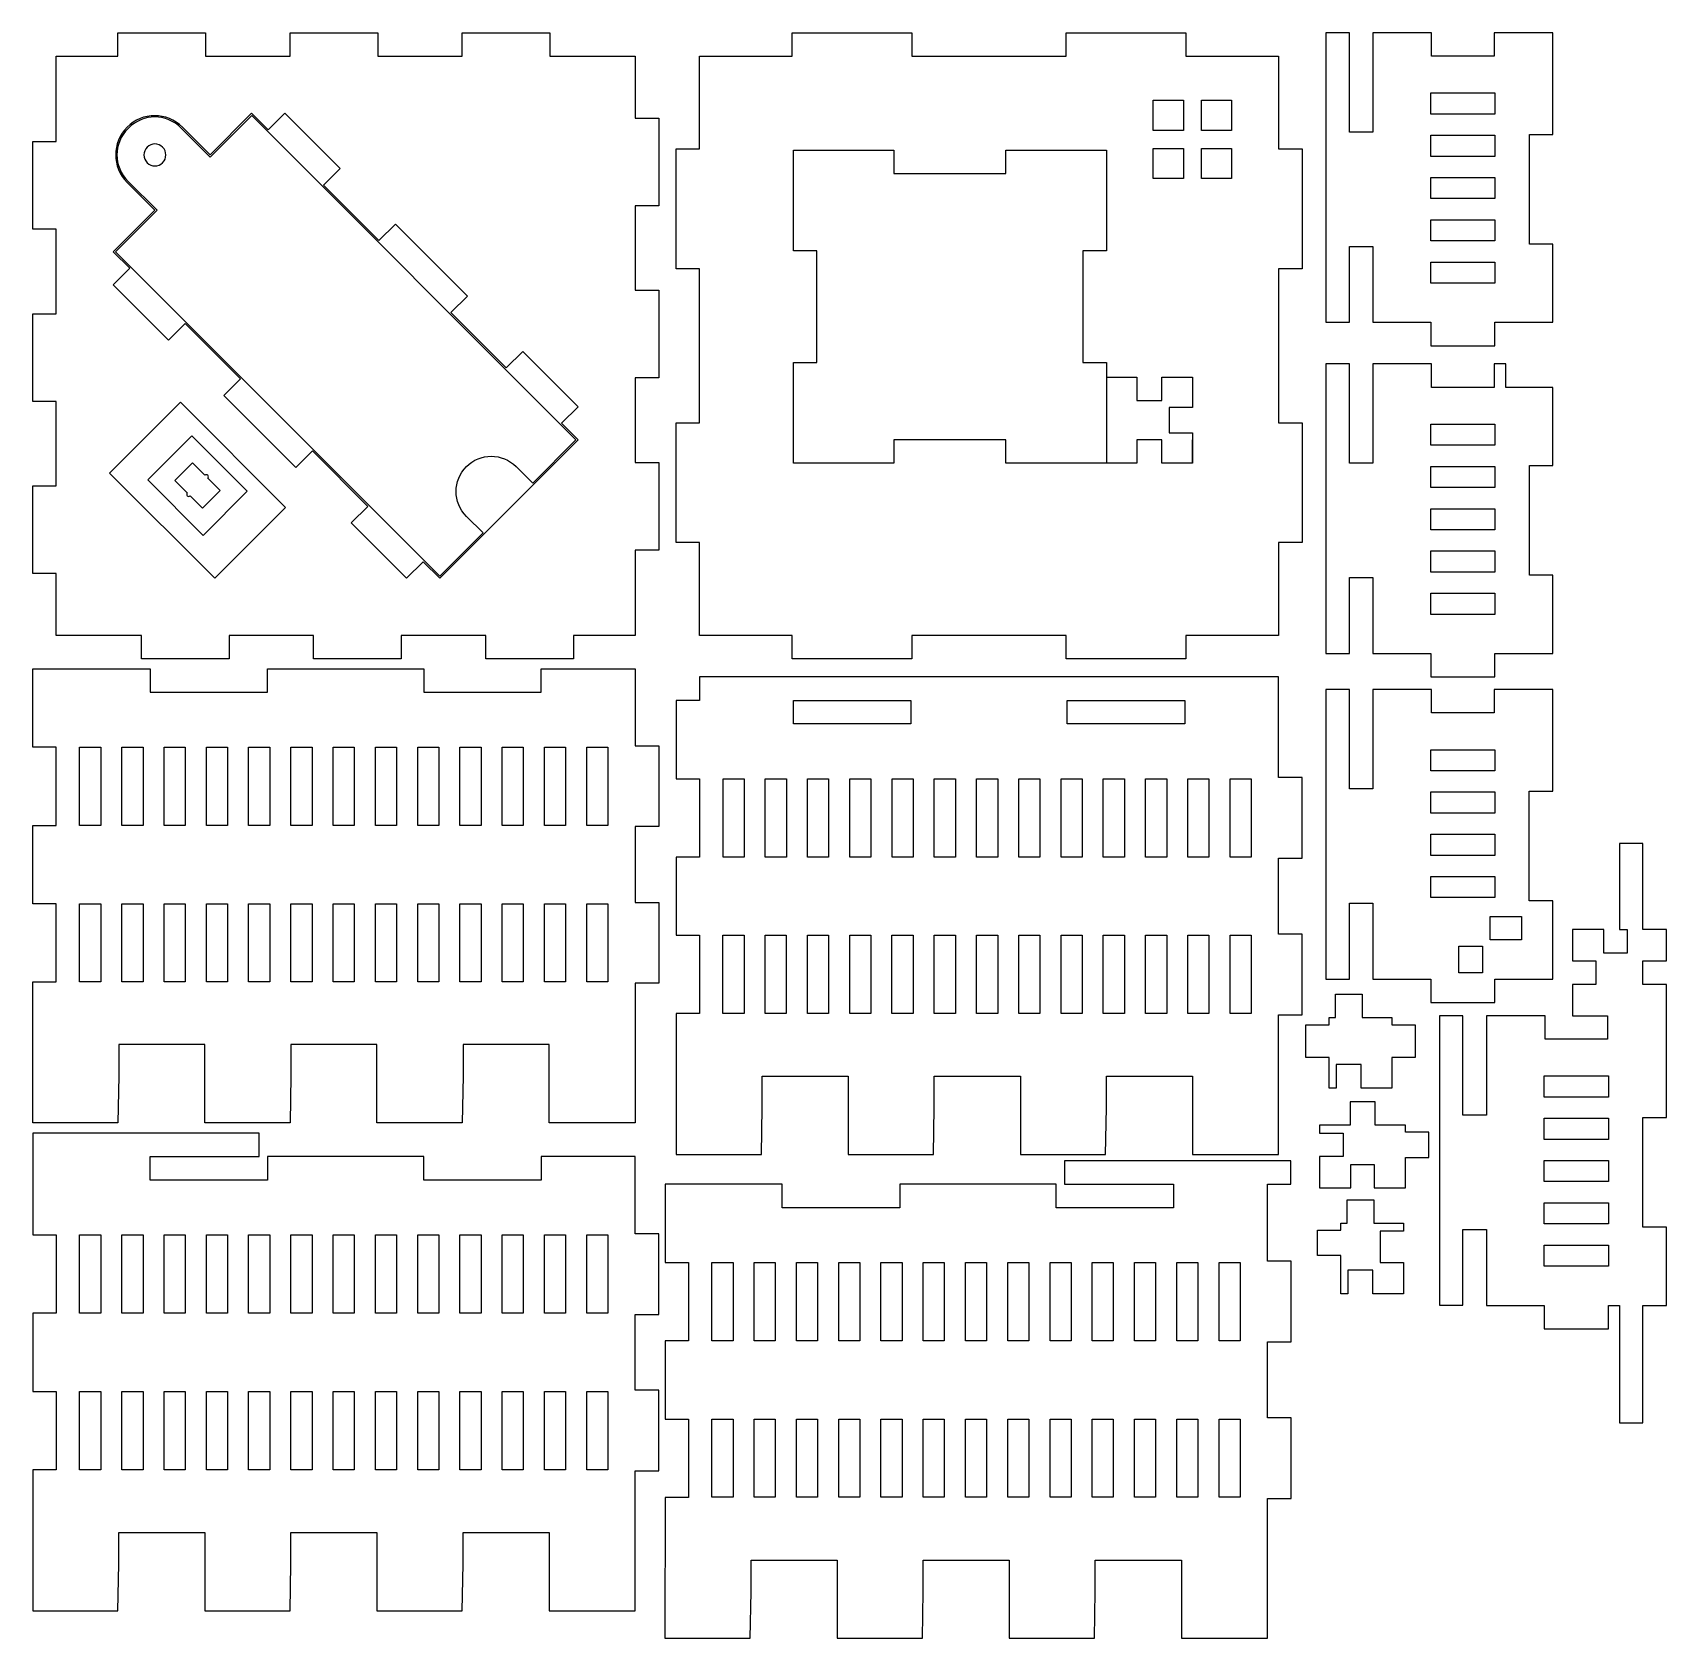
# Model space of a CAD drawing. Extents: x 4 to 432, y -209 to -4.
# Drawn here: x 4 to 212.8, y -209.1 to -4 of the extents above; entities that cross this region are included whole.
import ezdxf

# ---------------------------------------------------------------- set-up
doc = ezdxf.new("R2010")
doc.units = 0
doc.layers.add('LAYER_1', color=7, linetype='CONTINUOUS')

msp = doc.modelspace()

# ---------------------------------------------------------------- linework, layer by layer
at = {"layer": 'LAYER_1'}
for points in [[(81, -7), (81, -14.9), (84, -14.9), (84, -26.1), (81, -26.1), (81, -36.9), (84, -36.9), (84, -48.1), (81, -48.1), (81, -58.9), (84, -58.9), (84, -70.1), (81, -70.1), (81, -81), (73.1, -81), (73.1, -84), (61.9, -84), (61.9, -81), (51.1, -81), (51.1, -84), (39.9, -84), (39.9, -81), (29.1, -81), (29.1, -84), (17.9, -84), (17.9, -81), (7, -81), (7, -73.1), (4, -73.1), (4, -61.9), (7, -61.9), (7, -51.1), (4, -51.1), (4, -39.9), (7, -39.9), (7, -29.1), (4, -29.1), (4, -17.9), (7, -17.9), (7, -7), (14.9, -7), (14.9, -4), (26.1, -4), (26.1, -7), (36.9, -7), (36.9, -4), (48.1, -4), (48.1, -7), (58.9, -7), (58.9, -4), (70.1, -4), (70.1, -7), (81, -7)], [(163.22, -34.15), (163.22, -53.85), (166.22, -53.85), (166.22, -69.15), (163.22, -69.15), (163.22, -81), (151.37, -81), (151.37, -84), (136.07, -84), (136.07, -81), (116.37, -81), (116.37, -84), (101.07, -84), (101.07, -81), (89.22, -81), (89.22, -69.15), (86.22, -69.15), (86.22, -53.85), (89.22, -53.85), (89.22, -34.15), (86.22, -34.15), (86.22, -18.85), (89.22, -18.85), (89.22, -7), (101.07, -7), (101.07, -4), (116.37, -4), (116.37, -7), (136.07, -7), (136.07, -4), (151.37, -4), (151.37, -7), (163.22, -7), (163.22, -18.85), (166.22, -18.85), (166.22, -34.15), (163.22, -34.15)], [(182.77, -4), (175.27, -4), (175.27, -16.7), (172.27, -16.7), (172.27, -4.01), (169.27, -4.01), (169.27, -41), (172.27, -41), (172.27, -31.3), (175.27, -31.3), (175.27, -41), (182.67, -41), (182.67, -44), (190.87, -44), (190.87, -41), (198.27, -41), (198.27, -31), (195.27, -31), (195.27, -17), (198.27, -17), (198.27, -4), (190.77, -4), (190.77, -7), (182.77, -7), (182.77, -4)], [(190.87, -11.7), (190.87, -14.4), (182.67, -14.4), (182.67, -11.7), (190.87, -11.7)], [(151.07, -12.64), (151.07, -16.49), (147.21, -16.49), (147.21, -12.64), (151.07, -12.64)], [(157.21, -12.64), (157.21, -16.49), (153.37, -16.49), (153.37, -12.64), (157.21, -12.64)], [(190.87, -17.1), (190.87, -19.8), (182.67, -19.8), (182.67, -17.1), (190.87, -17.1)], [(138.22, -31.85), (138.22, -46.15), (141.21, -46.15), (141.21, -59), (128.37, -59), (128.37, -56), (114.07, -56), (114.07, -59), (101.22, -59), (101.22, -46.15), (104.22, -46.15), (104.22, -31.85), (101.22, -31.85), (101.22, -19), (114.07, -19), (114.07, -22), (128.37, -22), (128.37, -19), (141.21, -19), (141.21, -31.85), (138.22, -31.85)], [(151.07, -18.79), (151.07, -22.64), (147.21, -22.64), (147.21, -18.79), (151.07, -18.79)], [(157.21, -18.79), (157.21, -22.64), (153.37, -22.64), (153.37, -18.79), (157.21, -18.79)], [(190.87, -22.5), (190.87, -25.2), (182.67, -25.2), (182.67, -22.5), (190.87, -22.5)], [(190.87, -27.9), (190.87, -30.6), (182.67, -30.6), (182.67, -27.9), (190.87, -27.9)], [(190.87, -33.3), (190.87, -36), (182.67, -36), (182.67, -33.3), (190.87, -33.3)], [(141.21, -48), (145.12, -48), (145.12, -51), (148.31, -51), (148.31, -48), (152.21, -48), (152.21, -51.9), (149.22, -51.9), (149.22, -55.1), (152.21, -55.1), (152.21, -59), (148.31, -59), (148.31, -56), (145.12, -56), (145.12, -59), (141.21, -59)], [(182.77, -46.31), (175.27, -46.31), (175.27, -59.01), (172.27, -59.01), (172.27, -46.31), (169.27, -46.31), (169.27, -83.31), (172.27, -83.31), (172.27, -73.61), (175.27, -73.61), (175.27, -83.31), (182.66, -83.31), (182.66, -86.31), (190.87, -86.31), (190.87, -83.31), (198.27, -83.31), (198.27, -73.31), (195.27, -73.31), (195.27, -59.31), (198.27, -59.31), (198.27, -49.31), (192.27, -49.31), (192.27, -46.31), (190.77, -46.31), (190.77, -49.31), (182.77, -49.31), (182.77, -46.31)], [(36.31, -64.65), (22.88, -51.21), (13.83, -60.26), (27.26, -73.7), (36.31, -64.65)], [(190.87, -54.01), (190.87, -56.71), (182.66, -56.71), (182.66, -54.01), (190.87, -54.01)], [(31.43, -62.56), (25.78, -68.22), (18.7, -61.14), (24.36, -55.49), (31.43, -62.56)], [(152.21, -59), (152.21, -56)], [(190.87, -59.41), (190.87, -62.11), (182.66, -62.11), (182.66, -59.41), (190.87, -59.41)], [(190.87, -64.81), (190.87, -67.51), (182.66, -67.51), (182.66, -64.81), (190.87, -64.81)], [(190.87, -70.21), (190.87, -72.91), (182.66, -72.91), (182.66, -70.21), (190.87, -70.21)], [(190.87, -75.61), (190.87, -78.31), (182.66, -78.31), (182.66, -75.61), (190.87, -75.61)], [(81, -125.42), (81, -143.26), (70, -143.26), (70, -133.26), (59, -133.26), (59, -137.26), (58.9, -143.26), (48, -143.26), (48, -133.26), (37, -133.26), (37, -137.26), (36.9, -143.26), (26, -143.26), (26, -133.26), (15, -133.26), (15, -137.26), (14.9, -143.26), (4, -143.26), (4, -125.27), (7, -125.27), (7, -115.27), (4, -115.27), (4, -105.27), (7, -105.27), (7, -95.27), (4, -95.27), (4, -85.27), (19, -85.27), (19, -88.27), (34, -88.27), (34, -85.27), (54, -85.27), (54, -88.27), (69, -88.27), (69, -85.27), (81, -85.27), (81, -95.12), (84, -95.12), (84, -105.42), (81, -105.42), (81, -115.12), (84, -115.12), (84, -125.42), (81, -125.42)], [(86.22, -129.31), (86.22, -147.31), (97.12, -147.31), (97.22, -141.31), (97.22, -137.31), (108.22, -137.31), (108.22, -147.31), (119.12, -147.31), (119.22, -141.31), (119.22, -137.31), (130.22, -137.31), (130.22, -147.31), (141.12, -147.31), (141.22, -141.31), (141.22, -137.31), (152.22, -137.31), (152.22, -147.31), (163.22, -147.31), (163.22, -129.46), (166.22, -129.46), (166.22, -119.16), (163.22, -119.16), (163.22, -109.46), (166.22, -109.46), (166.22, -99.16), (163.22, -99.16), (163.22, -86.31), (89.22, -86.31), (89.22, -89.31), (86.22, -89.31), (86.22, -99.31), (89.22, -99.31), (89.22, -109.31), (86.22, -109.31), (86.22, -119.31), (89.22, -119.31), (89.22, -129.31), (86.22, -129.31)], [(101.22, -89.31), (116.22, -89.31), (116.22, -92.31), (101.22, -92.31), (101.22, -89.31)], [(151.22, -92.31), (136.22, -92.31), (136.22, -89.31), (151.22, -89.31), (151.22, -92.31)], [(182.77, -87.9), (175.27, -87.9), (175.27, -100.6), (172.27, -100.6), (172.27, -87.9), (169.27, -87.9), (169.27, -124.9), (172.27, -124.9), (172.27, -115.2), (175.27, -115.2), (175.27, -124.9), (182.67, -124.9), (182.67, -127.9), (190.87, -127.9), (190.87, -124.9), (198.27, -124.9), (198.27, -114.9), (195.26, -114.9), (195.26, -100.9), (198.27, -100.9), (198.27, -87.9), (190.77, -87.9), (190.77, -90.9), (182.77, -90.9), (182.77, -87.9)], [(12.7, -105.27), (10, -105.27), (10, -95.27), (12.7, -95.27), (12.7, -105.27)], [(18.1, -105.27), (15.4, -105.27), (15.4, -95.27), (18.1, -95.27), (18.1, -105.27)], [(23.5, -105.27), (20.8, -105.27), (20.8, -95.27), (23.5, -95.27), (23.5, -105.27)], [(28.9, -105.27), (26.2, -105.27), (26.2, -95.27), (28.9, -95.27), (28.9, -105.27)], [(34.3, -105.27), (31.6, -105.27), (31.6, -95.27), (34.3, -95.27), (34.3, -105.27)], [(39.7, -105.27), (37, -105.27), (37, -95.27), (39.7, -95.27), (39.7, -105.27)], [(45.1, -105.27), (42.4, -105.27), (42.4, -95.27), (45.1, -95.27), (45.1, -105.27)], [(50.5, -105.27), (47.8, -105.27), (47.8, -95.27), (50.5, -95.27), (50.5, -105.27)], [(55.9, -105.27), (53.2, -105.27), (53.2, -95.27), (55.9, -95.27), (55.9, -105.27)], [(61.3, -105.27), (58.6, -105.27), (58.6, -95.27), (61.3, -95.27), (61.3, -105.27)], [(66.7, -105.27), (64, -105.27), (64, -95.27), (66.7, -95.27), (66.7, -105.27)], [(72.1, -105.27), (69.4, -105.27), (69.4, -95.27), (72.1, -95.27), (72.1, -105.27)], [(77.5, -105.27), (74.8, -105.27), (74.8, -95.27), (77.5, -95.27), (77.5, -105.27)], [(190.87, -95.6), (190.87, -98.3), (182.67, -98.3), (182.67, -95.6), (190.87, -95.6)], [(94.92, -109.31), (92.22, -109.31), (92.22, -99.31), (94.92, -99.31), (94.92, -109.31)], [(100.32, -109.31), (97.62, -109.31), (97.62, -99.31), (100.32, -99.31), (100.32, -109.31)], [(105.72, -109.31), (103.02, -109.31), (103.02, -99.31), (105.72, -99.31), (105.72, -109.31)], [(111.12, -109.31), (108.42, -109.31), (108.42, -99.31), (111.12, -99.31), (111.12, -109.31)], [(116.52, -109.31), (113.82, -109.31), (113.82, -99.31), (116.52, -99.31), (116.52, -109.31)], [(121.92, -109.31), (119.22, -109.31), (119.22, -99.31), (121.92, -99.31), (121.92, -109.31)], [(127.32, -109.31), (124.62, -109.31), (124.62, -99.31), (127.32, -99.31), (127.32, -109.31)], [(132.72, -109.31), (130.02, -109.31), (130.02, -99.31), (132.72, -99.31), (132.72, -109.31)], [(138.12, -109.31), (135.42, -109.31), (135.42, -99.31), (138.12, -99.31), (138.12, -109.31)], [(143.52, -109.31), (140.82, -109.31), (140.82, -99.31), (143.52, -99.31), (143.52, -109.31)], [(148.92, -109.31), (146.22, -109.31), (146.22, -99.31), (148.92, -99.31), (148.92, -109.31)], [(154.32, -109.31), (151.62, -109.31), (151.62, -99.31), (154.32, -99.31), (154.32, -109.31)], [(159.72, -109.31), (157.02, -109.31), (157.02, -99.31), (159.72, -99.31), (159.72, -109.31)], [(190.87, -101), (190.87, -103.7), (182.67, -103.7), (182.67, -101), (190.87, -101)], [(190.87, -106.4), (190.87, -109.1), (182.67, -109.1), (182.67, -106.4), (190.87, -106.4)], [(206.77, -118.58), (207.77, -118.58), (207.77, -121.59), (204.77, -121.59), (204.77, -118.58), (200.77, -118.58), (200.77, -122.58), (203.77, -122.58), (203.77, -125.59), (200.77, -125.59), (200.77, -129.58), (205.27, -129.58), (205.27, -132.58), (197.27, -132.58), (197.27, -129.58), (189.77, -129.58), (189.77, -142.28), (186.77, -142.28), (186.77, -129.58), (183.77, -129.58), (183.77, -166.58), (186.77, -166.58), (186.77, -156.88), (189.77, -156.88), (189.77, -166.59), (197.17, -166.59), (197.17, -169.58), (205.37, -169.58), (205.37, -166.59), (206.77, -166.59), (206.77, -181.59), (209.77, -181.59), (209.77, -166.59), (212.77, -166.59), (212.77, -156.58), (209.77, -156.58), (209.77, -142.58), (212.77, -142.58), (212.77, -125.58), (209.77, -125.58), (209.77, -122.58), (212.77, -122.58), (212.77, -118.58), (209.77, -118.58), (209.77, -107.58), (206.77, -107.58), (206.77, -118.58)], [(190.87, -111.8), (190.87, -114.5), (182.67, -114.5), (182.67, -111.8), (190.87, -111.8)], [(12.7, -125.27), (10, -125.27), (10, -115.27), (12.7, -115.27), (12.7, -125.27)], [(18.1, -125.27), (15.4, -125.27), (15.4, -115.27), (18.1, -115.27), (18.1, -125.27)], [(23.5, -125.27), (20.8, -125.27), (20.8, -115.27), (23.5, -115.27), (23.5, -125.27)], [(28.9, -125.27), (26.2, -125.27), (26.2, -115.27), (28.9, -115.27), (28.9, -125.27)], [(34.3, -125.27), (31.6, -125.27), (31.6, -115.27), (34.3, -115.27), (34.3, -125.27)], [(39.7, -125.27), (37, -125.27), (37, -115.27), (39.7, -115.27), (39.7, -125.27)], [(45.1, -125.27), (42.4, -125.27), (42.4, -115.27), (45.1, -115.27), (45.1, -125.27)], [(50.5, -125.27), (47.8, -125.27), (47.8, -115.27), (50.5, -115.27), (50.5, -125.27)], [(55.9, -125.27), (53.2, -125.27), (53.2, -115.27), (55.9, -115.27), (55.9, -125.27)], [(61.3, -125.27), (58.6, -125.27), (58.6, -115.27), (61.3, -115.27), (61.3, -125.27)], [(66.7, -125.27), (64, -125.27), (64, -115.27), (66.7, -115.27), (66.7, -125.27)], [(72.1, -125.27), (69.4, -125.27), (69.4, -115.27), (72.1, -115.27), (72.1, -125.27)], [(77.5, -125.27), (74.8, -125.27), (74.8, -115.27), (77.5, -115.27), (77.5, -125.27)], [(194.27, -116.9), (194.27, -119.9), (190.27, -119.9), (190.27, -116.9), (194.27, -116.9)], [(94.92, -129.31), (92.21, -129.31), (92.21, -119.31), (94.92, -119.31), (94.92, -129.31)], [(100.31, -129.31), (97.62, -129.31), (97.62, -119.31), (100.31, -119.31), (100.31, -129.31)], [(105.71, -129.31), (103.02, -129.31), (103.02, -119.31), (105.71, -119.31), (105.71, -129.31)], [(111.12, -129.31), (108.42, -129.31), (108.42, -119.31), (111.12, -119.31), (111.12, -129.31)], [(116.51, -129.31), (113.81, -129.31), (113.81, -119.31), (116.51, -119.31), (116.51, -129.31)], [(121.91, -129.31), (119.22, -129.31), (119.22, -119.31), (121.91, -119.31), (121.91, -129.31)], [(127.32, -129.31), (124.61, -129.31), (124.61, -119.31), (127.32, -119.31), (127.32, -129.31)], [(132.72, -129.31), (130.01, -129.31), (130.01, -119.31), (132.72, -119.31), (132.72, -129.31)], [(138.11, -129.31), (135.42, -129.31), (135.42, -119.31), (138.11, -119.31), (138.11, -129.31)], [(143.51, -129.31), (140.82, -129.31), (140.82, -119.31), (143.51, -119.31), (143.51, -129.31)], [(148.92, -129.31), (146.21, -129.31), (146.21, -119.31), (148.92, -119.31), (148.92, -129.31)], [(154.31, -129.31), (151.62, -129.31), (151.62, -119.31), (154.31, -119.31), (154.31, -129.31)], [(159.71, -129.31), (157.02, -129.31), (157.02, -119.31), (159.71, -119.31), (159.71, -129.31)], [(189.26, -120.7), (189.26, -124.1), (186.27, -124.1), (186.27, -120.7), (189.26, -120.7)], [(180.68, -130.73), (180.68, -134.93), (177.68, -134.93), (177.68, -138.83), (173.78, -138.83), (173.78, -135.83), (170.58, -135.83), (170.58, -138.83), (169.68, -138.83), (169.68, -134.93), (166.68, -134.93), (166.68, -130.73), (169.68, -130.73), (169.68, -129.82), (170.48, -129.82), (170.48, -126.83), (173.88, -126.83), (173.88, -129.82), (177.68, -129.82), (177.68, -130.73), (180.68, -130.73)], [(205.37, -137.28), (205.37, -139.99), (197.17, -139.99), (197.17, -137.28), (205.37, -137.28)], [(179.45, -151.58), (179.45, -147.68), (182.44, -147.68), (182.44, -144.48), (179.45, -144.48), (179.45, -143.58), (175.55, -143.58), (175.55, -140.58), (172.35, -140.58), (172.35, -143.58), (168.45, -143.58), (168.45, -144.58), (171.45, -144.58), (171.45, -147.58), (168.45, -147.58), (168.45, -151.58), (172.45, -151.58), (172.45, -148.58), (175.44, -148.58), (175.44, -151.58), (179.45, -151.58)], [(205.37, -142.68), (205.37, -145.38), (197.17, -145.38), (197.17, -142.68), (205.37, -142.68)], [(81, -187.74), (84, -187.74), (84, -177.44), (81, -177.44), (81, -167.74), (84, -167.74), (84, -157.44), (81, -157.44), (81, -147.59), (69, -147.59), (69, -150.59), (54, -150.59), (54, -147.59), (34, -147.59), (34, -150.59), (19, -150.59), (19, -147.59), (32.95, -147.59), (32.95, -144.58), (4, -144.58), (4, -157.59), (7, -157.59), (7, -167.59), (4, -167.59), (4, -177.59), (7, -177.59), (7, -187.59), (4, -187.59), (4, -205.59), (14.9, -205.59), (15, -199.59), (15, -195.59), (26, -195.59), (26, -205.59), (36.9, -205.59), (37, -199.59), (37, -195.59), (48, -195.59), (48, -205.59), (58.9, -205.59), (59, -199.59), (59, -195.59), (70, -195.59), (70, -205.59), (81, -205.59), (81, -187.74)], [(161.8, -191.26), (164.81, -191.26), (164.81, -180.96), (161.8, -180.96), (161.8, -171.26), (164.81, -171.26), (164.81, -160.96), (161.8, -160.96), (161.8, -151.11), (164.8, -151.11), (164.8, -148.11), (135.85, -148.11), (135.85, -151.11), (149.81, -151.11), (149.81, -154.11), (134.81, -154.11), (134.81, -151.11), (114.8, -151.11), (114.8, -154.11), (99.8, -154.11), (99.8, -151.11), (84.81, -151.11), (84.81, -161.11), (87.81, -161.11), (87.81, -171.12), (84.81, -171.12), (84.81, -181.11), (87.81, -181.11), (87.81, -191.12), (84.81, -191.12), (84.8, -209.12), (95.7, -209.12), (95.8, -203.12), (95.8, -199.12), (106.81, -199.12), (106.81, -209.12), (117.7, -209.12), (117.81, -203.12), (117.81, -199.12), (128.8, -199.12), (128.8, -209.12), (139.7, -209.12), (139.8, -203.12), (139.8, -199.12), (150.81, -199.12), (150.81, -209.12), (161.81, -209.12), (161.8, -191.26)], [(205.37, -148.09), (205.37, -150.78), (197.17, -150.78), (197.17, -148.09), (205.37, -148.09)], [(176.18, -157.1), (176.18, -161.1), (179.18, -161.1), (179.18, -165.1), (175.28, -165.1), (175.28, -162.1), (172.08, -162.1), (172.08, -165.1), (171.18, -165.1), (171.18, -160.2), (168.18, -160.2), (168.18, -157), (171.18, -157), (171.18, -156.1), (171.98, -156.1), (171.98, -153.1), (175.38, -153.1), (175.38, -156.1), (179.18, -156.1), (179.18, -157.1), (176.18, -157.1)], [(205.37, -153.48), (205.37, -156.19), (197.17, -156.19), (197.17, -153.48), (205.37, -153.48)], [(12.7, -167.59), (10, -167.59), (10, -157.59), (12.7, -157.59), (12.7, -167.59)], [(18.1, -167.59), (15.4, -167.59), (15.4, -157.59), (18.1, -157.59), (18.1, -167.59)], [(23.5, -167.59), (20.8, -167.59), (20.8, -157.59), (23.5, -157.59), (23.5, -167.59)], [(28.9, -167.59), (26.2, -167.59), (26.2, -157.59), (28.9, -157.59), (28.9, -167.59)], [(34.3, -167.59), (31.6, -167.59), (31.6, -157.59), (34.3, -157.59), (34.3, -167.59)], [(39.7, -167.59), (37, -167.59), (37, -157.59), (39.7, -157.59), (39.7, -167.59)], [(45.1, -167.59), (42.4, -167.59), (42.4, -157.59), (45.1, -157.59), (45.1, -167.59)], [(50.5, -167.59), (47.8, -167.59), (47.8, -157.59), (50.5, -157.59), (50.5, -167.59)], [(55.9, -167.59), (53.2, -167.59), (53.2, -157.59), (55.9, -157.59), (55.9, -167.59)], [(61.3, -167.59), (58.6, -167.59), (58.6, -157.59), (61.3, -157.59), (61.3, -167.59)], [(66.7, -167.59), (64, -167.59), (64, -157.59), (66.7, -157.59), (66.7, -167.59)], [(72.1, -167.59), (69.4, -167.59), (69.4, -157.59), (72.1, -157.59), (72.1, -167.59)], [(77.5, -167.59), (74.8, -167.59), (74.8, -157.59), (77.5, -157.59), (77.5, -167.59)], [(205.37, -158.88), (205.37, -161.58), (197.17, -161.58), (197.17, -158.88), (205.37, -158.88)], [(93.51, -171.11), (90.8, -171.11), (90.8, -161.11), (93.51, -161.11), (93.51, -171.11)], [(98.9, -171.11), (96.21, -171.11), (96.21, -161.11), (98.9, -161.11), (98.9, -171.11)], [(104.3, -171.11), (101.61, -171.11), (101.61, -161.11), (104.3, -161.11), (104.3, -171.11)], [(109.71, -171.11), (107, -171.11), (107, -161.11), (109.71, -161.11), (109.71, -171.11)], [(115.1, -171.11), (112.4, -171.11), (112.4, -161.11), (115.1, -161.11), (115.1, -171.11)], [(120.5, -171.11), (117.81, -171.11), (117.81, -161.11), (120.5, -161.11), (120.5, -171.11)], [(125.91, -171.11), (123.21, -171.11), (123.21, -161.11), (125.91, -161.11), (125.91, -171.11)], [(131.3, -171.11), (128.6, -171.11), (128.6, -161.11), (131.3, -161.11), (131.3, -171.11)], [(136.7, -171.11), (134.01, -171.11), (134.01, -161.11), (136.7, -161.11), (136.7, -171.11)], [(142.1, -171.11), (139.41, -171.11), (139.41, -161.11), (142.1, -161.11), (142.1, -171.11)], [(147.51, -171.11), (144.8, -171.11), (144.8, -161.11), (147.51, -161.11), (147.51, -171.11)], [(152.9, -171.11), (150.2, -171.11), (150.2, -161.11), (152.9, -161.11), (152.9, -171.11)], [(158.3, -171.11), (155.61, -171.11), (155.61, -161.11), (158.3, -161.11), (158.3, -171.11)], [(12.7, -187.59), (10, -187.59), (10, -177.59), (12.7, -177.59), (12.7, -187.59)], [(18.1, -187.59), (15.4, -187.59), (15.4, -177.59), (18.1, -177.59), (18.1, -187.59)], [(23.5, -187.59), (20.8, -187.59), (20.8, -177.59), (23.5, -177.59), (23.5, -187.59)], [(28.9, -187.59), (26.2, -187.59), (26.2, -177.59), (28.9, -177.59), (28.9, -187.59)], [(34.3, -187.59), (31.6, -187.59), (31.6, -177.59), (34.3, -177.59), (34.3, -187.59)], [(39.7, -187.59), (37, -187.59), (37, -177.59), (39.7, -177.59), (39.7, -187.59)], [(45.1, -187.59), (42.4, -187.59), (42.4, -177.59), (45.1, -177.59), (45.1, -187.59)], [(50.5, -187.59), (47.8, -187.59), (47.8, -177.59), (50.5, -177.59), (50.5, -187.59)], [(55.9, -187.59), (53.2, -187.59), (53.2, -177.59), (55.9, -177.59), (55.9, -187.59)], [(61.3, -187.59), (58.6, -187.59), (58.6, -177.59), (61.3, -177.59), (61.3, -187.59)], [(66.7, -187.59), (64, -187.59), (64, -177.59), (66.7, -177.59), (66.7, -187.59)], [(72.1, -187.59), (69.4, -187.59), (69.4, -177.59), (72.1, -177.59), (72.1, -187.59)], [(77.5, -187.59), (74.8, -187.59), (74.8, -177.59), (77.5, -177.59), (77.5, -187.59)], [(93.51, -191.11), (90.8, -191.11), (90.8, -181.11), (93.51, -181.11), (93.51, -191.11)], [(98.9, -191.11), (96.21, -191.11), (96.21, -181.11), (98.9, -181.11), (98.9, -191.11)], [(104.3, -191.11), (101.61, -191.11), (101.61, -181.11), (104.3, -181.11), (104.3, -191.11)], [(109.71, -191.11), (107, -191.11), (107, -181.11), (109.71, -181.11), (109.71, -191.11)], [(115.1, -191.11), (112.4, -191.11), (112.4, -181.11), (115.1, -181.11), (115.1, -191.11)], [(120.5, -191.11), (117.81, -191.11), (117.81, -181.11), (120.5, -181.11), (120.5, -191.11)], [(125.91, -191.11), (123.21, -191.11), (123.21, -181.11), (125.91, -181.11), (125.91, -191.11)], [(131.3, -191.11), (128.6, -191.11), (128.6, -181.11), (131.3, -181.11), (131.3, -191.11)], [(136.7, -191.11), (134.01, -191.11), (134.01, -181.11), (136.7, -181.11), (136.7, -191.11)], [(142.1, -191.11), (139.41, -191.11), (139.41, -181.11), (142.1, -181.11), (142.1, -191.11)], [(147.51, -191.11), (144.8, -191.11), (144.8, -181.11), (147.51, -181.11), (147.51, -191.11)], [(152.9, -191.11), (150.2, -191.11), (150.2, -181.11), (152.9, -181.11), (152.9, -191.11)], [(158.3, -191.11), (155.61, -191.11), (155.61, -181.11), (158.3, -181.11), (158.3, -191.11)]]:
    msp.add_lwpolyline(points, dxfattribs=at)
for points, knots in [([(73.7, -56.02), (73.7, -56.02), (56.02, -73.7), (56.02, -73.7), (56.02, -73.7), (53.9, -71.58), (53.9, -71.58), (53.9, -71.58), (51.78, -73.7), (51.78, -73.7), (51.78, -73.7), (44.71, -66.63), (44.71, -66.63), (44.71, -66.63), (46.83, -64.51), (46.83, -64.51), (46.83, -64.51), (39.76, -57.44), (39.76, -57.44), (39.76, -57.44), (37.64, -59.56), (37.64, -59.56), (37.64, -59.56), (28.44, -50.37), (28.44, -50.37), (28.44, -50.37), (30.56, -48.24), (30.56, -48.24), (30.56, -48.24), (23.49, -41.17), (23.49, -41.17), (23.49, -41.17), (21.37, -43.3), (21.37, -43.3), (21.37, -43.3), (14.3, -36.22), (14.3, -36.22), (14.3, -36.22), (16.42, -34.1), (16.42, -34.1), (16.42, -34.1), (14.3, -31.98), (14.3, -31.98), (14.3, -31.98), (19.6, -26.68), (19.6, -26.68), (19.6, -26.68), (16.07, -23.14), (16.07, -23.14), (14.12, -21.19), (14.12, -18.02), (16.07, -16.07), (18.02, -14.12), (21.19, -14.12), (23.14, -16.07), (23.14, -16.07), (26.68, -19.61), (26.68, -19.61), (26.68, -19.61), (31.98, -14.3), (31.98, -14.3), (31.98, -14.3), (34.1, -16.42), (34.1, -16.42), (34.1, -16.42), (36.22, -14.3), (36.22, -14.3), (36.22, -14.3), (43.29, -21.37), (43.29, -21.37), (43.29, -21.37), (41.17, -23.5), (41.17, -23.5), (41.17, -23.5), (48.24, -30.57), (48.24, -30.57), (48.24, -30.57), (50.36, -28.45), (50.36, -28.45), (50.36, -28.45), (59.56, -37.64), (59.56, -37.64), (59.56, -37.64), (57.43, -39.76), (57.43, -39.76), (57.43, -39.76), (64.51, -46.83), (64.51, -46.83), (64.51, -46.83), (66.63, -44.71), (66.63, -44.71), (66.63, -44.71), (73.7, -51.78), (73.7, -51.78), (73.7, -51.78), (71.58, -53.9), (71.58, -53.9), (71.58, -53.9), (73.7, -56.02), (73.7, -56.02)], [0, 0, 0, 0, 1, 1, 1, 2, 2, 2, 3, 3, 3, 4, 4, 4, 5, 5, 5, 6, 6, 6, 7, 7, 7, 8, 8, 8, 9, 9, 9, 10, 10, 10, 11, 11, 11, 12, 12, 12, 13, 13, 13, 14, 14, 14, 15, 15, 15, 16, 16, 16, 17, 17, 17, 18, 18, 18, 19, 19, 19, 20, 20, 20, 21, 21, 21, 22, 22, 22, 23, 23, 23, 24, 24, 24, 25, 25, 25, 26, 26, 26, 27, 27, 27, 28, 28, 28, 29, 29, 29, 30, 30, 30, 31, 31, 31, 32, 32, 32, 33, 33, 33, 33]), ([(67.91, -61.55), (67.91, -61.55), (65.79, -59.43), (65.79, -59.43), (64.03, -57.67), (61.18, -57.67), (59.43, -59.43), (57.67, -61.19), (57.67, -64.03), (59.43, -65.79), (59.43, -65.79), (61.55, -67.91), (61.55, -67.91), (61.55, -67.91), (56.03, -73.43), (56.03, -73.43), (56.03, -73.43), (14.6, -31.99), (14.6, -31.99), (14.6, -31.99), (19.9, -26.69), (19.9, -26.69), (19.9, -26.69), (16.22, -23.01), (16.22, -23.01), (14.27, -21.06), (14.27, -18.18), (16.22, -16.22), (18.17, -14.27), (21.06, -14.27), (23.01, -16.22), (23.01, -16.22), (26.69, -19.9), (26.69, -19.9), (26.69, -19.9), (31.99, -14.6), (31.99, -14.6), (31.99, -14.6), (73.43, -56.03), (73.43, -56.03), (73.43, -56.03), (67.91, -61.55), (67.91, -61.55)], [0, 0, 0, 0, 1, 1, 1, 2, 2, 2, 3, 3, 3, 4, 4, 4, 5, 5, 5, 6, 6, 6, 7, 7, 7, 8, 8, 8, 9, 9, 9, 10, 10, 10, 11, 11, 11, 12, 12, 12, 13, 13, 13, 14, 14, 14, 14]), ([(20.61, -18.63), (21.15, -19.17), (21.15, -20.06), (20.61, -20.61), (20.06, -21.15), (19.17, -21.15), (18.63, -20.61), (18.08, -20.06), (18.08, -19.17), (18.63, -18.63), (19.17, -18.08), (20.06, -18.08), (20.61, -18.63)], [0, 0, 0, 0, 1, 1, 1, 2, 2, 2, 3, 3, 3, 4, 4, 4, 4]), ([(23.76, -62.8), (23.76, -62.8), (22.17, -61.21), (22.17, -61.21), (22.17, -61.21), (24.43, -58.95), (24.43, -58.95), (24.43, -58.95), (26.02, -60.54), (26.02, -60.54), (26.12, -60.44), (26.28, -60.45), (26.38, -60.54), (26.47, -60.64), (26.48, -60.8), (26.38, -60.9), (26.38, -60.9), (27.97, -62.49), (27.97, -62.49), (27.97, -62.49), (25.71, -64.75), (25.71, -64.75), (25.71, -64.75), (24.11, -63.16), (24.11, -63.16), (24.02, -63.26), (23.85, -63.26), (23.76, -63.16), (23.66, -63.06), (23.66, -62.9), (23.76, -62.8)], [0, 0, 0, 0, 1, 1, 1, 2, 2, 2, 3, 3, 3, 4, 4, 4, 5, 5, 5, 6, 6, 6, 7, 7, 7, 8, 8, 8, 9, 9, 9, 10, 10, 10, 10])]:
    msp.add_open_spline(points, degree=3, knots=knots, dxfattribs=at)

doc.saveas('drawing.dxf')
